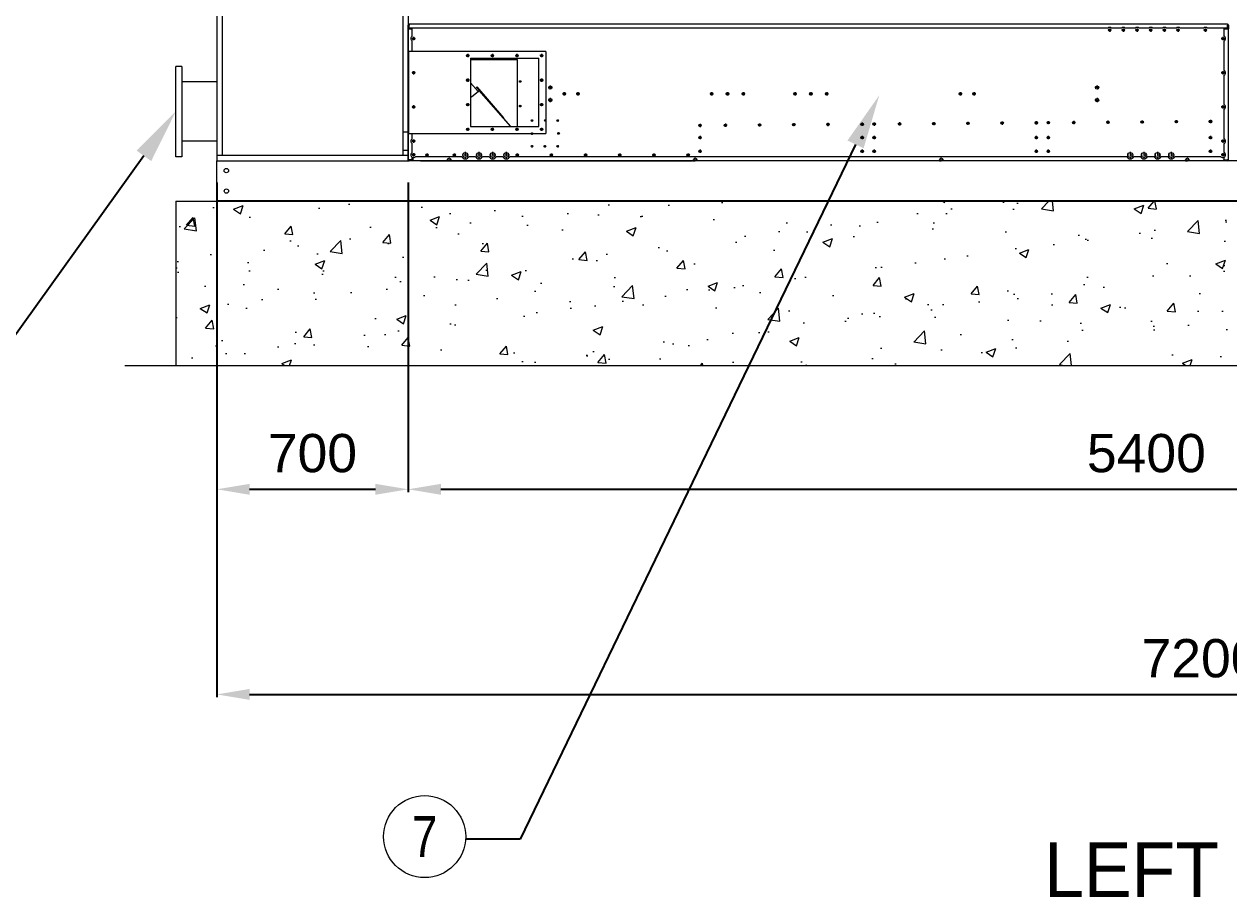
# Model space of a CAD drawing. Header units: millimetres. Extents: x -662642 to 33419, y -141169 to 23423.
# Drawn here: x 10698 to 15105, y 6416 to 9609 of the extents above; entities that cross this region are included whole.
import ezdxf
from ezdxf import colors
from ezdxf.entities.mleader import LeaderData, LeaderLine
from ezdxf.enums import TextEntityAlignment as Align
from ezdxf.math import Vec2, Vec3

# ---------------------------------------------------------------- set-up
doc = ezdxf.new("R2010")
doc.units = ezdxf.units.MM
doc.linetypes.add('DASHDOT', pattern=[18.5, 12, -3, 0.5, -3])
for name, color, linetype in [('냉각탑_dim', 1, 'Continuous'), ('냉각탑_text', 3, 'Continuous'), ('냉각탑_기초', 23, 'Continuous')]:
    doc.layers.add(name, color=color, linetype=linetype)
doc.styles.get("Standard").update_dxf_attribs({"font": 'arial.ttf'})
doc.styles.add('돋움', font='Dotum.ttf')
doc.dimstyles.new('1.40', dxfattribs={"dimscale": 20, "dimtxt": 1.5, "dimasz": 1, "dimexe": 0.5, "dimexo": 0.5, "dimgap": 0.5, "dimtad": 1, "dimdec": 0, "dimzin": 0, "dimdsep": 46, "dimtxsty": 'Standard', "dimcen": 0, "dimclrd": 2, "dimclre": 2, "dimclrt": 3, "dimadec": 0, "dimazin": 0, "dimtfac": 1, "dimtdec": 0, "dimtmove": 0, "dimatfit": 0, "dimfxl": 1, "dimtolj": 1, "dimtzin": 0, "dimlwd": -1, "dimlwe": -1, "dimarcsym": 0})

# ---------------------------------------------------------------- blocks, each defined once
blk = doc.blocks.new('*D87')
at = {"color": 2, "transparency": 16777216}
for p, q in [((11402.6, 9028.5), (11402.6, 7896.7)), ((12102.6, 9028.5), (12102.6, 7896.7)), ((11522.6, 7906.7), (11982.6, 7906.7))]:
    blk.add_line(p, q, dxfattribs=at)
for points in [[(11522.6, 7926.7), (11522.6, 7886.7), (11402.6, 7906.7)], [(11982.6, 7926.7), (11982.6, 7886.7), (12102.6, 7906.7)]]:
    blk.add_solid(points, dxfattribs=at)
at = {"layer": 'Defpoints', "color": 0, "transparency": 16777216}
for p in [(11402.6, 9128.5), (12102.6, 9128.5), (12102.6, 7906.7)]:
    blk.add_point(p, dxfattribs=at)
at = {"color": 3, "lineweight": 20, "transparency": 16777216, "insert": (11752.6, 8038.2), "char_height": 140, "attachment_point": 5}
blk.add_mtext('\\A1;700', dxfattribs=at)
blk = doc.blocks.new('*D88')
at = {"color": 2, "transparency": 16777216}
for p, q in [((12102.6, 9008.5), (12102.6, 7896.7)), ((17502.6, 9008.5), (17502.6, 7896.7)), ((12222.6, 7906.7), (17382.6, 7906.7))]:
    blk.add_line(p, q, dxfattribs=at)
for points in [[(12222.6, 7926.7), (12222.6, 7886.7), (12102.6, 7906.7)], [(17382.6, 7926.7), (17382.6, 7886.7), (17502.6, 7906.7)]]:
    blk.add_solid(points, dxfattribs=at)
at = {"layer": 'Defpoints', "color": 0, "transparency": 16777216}
for p in [(12102.6, 9108.5), (17502.6, 9108.5), (17502.6, 7906.7)]:
    blk.add_point(p, dxfattribs=at)
at = {"color": 3, "lineweight": 20, "transparency": 16777216, "insert": (14802.6, 8038.2), "char_height": 140, "attachment_point": 5}
blk.add_mtext('\\A1;5400', dxfattribs=at)
blk = doc.blocks.new('*D90')
at = {"color": 2, "transparency": 16777216}
for p, q in [((11402.6, 8860.2), (11402.6, 7146.4)), ((18602.6, 8860.2), (18602.6, 7146.4)), ((11522.6, 7156.4), (18482.6, 7156.4))]:
    blk.add_line(p, q, dxfattribs=at)
for points in [[(11522.6, 7176.4), (11522.6, 7136.4), (11402.6, 7156.4)], [(18482.6, 7176.4), (18482.6, 7136.4), (18602.6, 7156.4)]]:
    blk.add_solid(points, dxfattribs=at)
at = {"layer": 'Defpoints', "color": 0, "transparency": 16777216}
for p in [(11402.6, 8960.2), (18602.6, 8960.2), (18602.6, 7156.4)]:
    blk.add_point(p, dxfattribs=at)
at = {"color": 3, "lineweight": 20, "transparency": 16777216, "insert": (15002.6, 7287.9), "char_height": 140, "attachment_point": 5}
blk.add_mtext('\\A1;7200', dxfattribs=at)
blk = doc.blocks.new('1')
at = {"lineweight": 20}
for p, q in [((11402.6, 12708.5), (11402.6, 9108.5)), ((12102.6, 12708.5), (12102.6, 9108.5)), ((11422.6, 12688.5), (11422.6, 9128.5)), ((11402.6, 9128.5), (12102.6, 9128.5)), ((11402.6, 9108.5), (12102.6, 9108.5)), ((12102.6, 9108.5), (12102.6, 9112)), ((12102.6, 9108.5), (12106.1, 9108.5)), ((17502.6, 9108.5), (12602.6, 9108.5))]:
    blk.add_line(p, q, dxfattribs=at)
at = {"color": 7, "lineweight": 20}
for p, q in [((12102.6, 12706.8), (12102.6, 9212.2)), ((12082.6, 12688.5), (12082.6, 9128.5)), ((15099.1, 9608.5), (12106.1, 9608.5)), ((12102.6, 9112), (12102.6, 9591.5)), ((14661.4, 9593.5), (12106.1, 9593.5)), ((12117.6, 9564.2), (12117.6, 9591.5)), ((14711.4, 9593.5), (14675.7, 9593.5)), ((14761.4, 9593.5), (14725.7, 9593.5)), ((14811.4, 9593.5), (14775.7, 9593.5)), ((14861.4, 9593.5), (14825.7, 9593.5)), ((14911.4, 9593.5), (14875.7, 9593.5)), ((15011.4, 9593.5), (14925.7, 9593.5)), ((15099.1, 9593.5), (15025.7, 9593.5)), ((15087.6, 9564.2), (15087.6, 9591.5)), ((15102.6, 9112), (15102.6, 9591.5)), ((12117.6, 9508.5), (12117.6, 9546.9)), ((15087.6, 9439.2), (15087.6, 9546.9)), ((12105.6, 9208.5), (12105.6, 9508.5)), ((12605.6, 9508.5), (12105.6, 9508.5)), ((12330.6, 9483.5), (12580.6, 9483.5)), ((12330.6, 9483.5), (12330.6, 9233.5)), ((12330.6, 9478.5), (12502.6, 9478.5)), ((12502.6, 9233.5), (12502.6, 9478.5)), ((12580.6, 9233.5), (12580.6, 9483.5)), ((12605.6, 9508.5), (12605.6, 9208.5)), ((11252.6, 9123.5), (11252.6, 9453.5)), ((11274.6, 9453.5), (11252.6, 9453.5)), ((11274.6, 9453.5), (11274.6, 9123.5)), ((11402.6, 9396.7), (11274.6, 9396.7)), ((12330.6, 9394.2), (12358.7, 9361.9)), ((15087.6, 9314.2), (15087.6, 9421.9)), ((12359.4, 9362.5), (12334.7, 9340.7)), ((12451.9, 9264.5), (12353.5, 9377.7)), ((12453, 9265.5), (12354.6, 9378.7)), ((12478.7, 9233.5), (12362.4, 9365.2)), ((15087.6, 9189.2), (15087.6, 9296.9)), ((12083.4, 9212.7), (12083.4, 9146.4)), ((12330.6, 9233.5), (12580.6, 9233.5)), ((11402.6, 9180.4), (11274.6, 9180.4)), ((12105.6, 9208.5), (12605.6, 9208.5)), ((12117.6, 9139.2), (12117.6, 9171.9)), ((15087.6, 9139.2), (15087.6, 9171.9)), ((11274.6, 9123.5), (11252.6, 9123.5)), ((12298.9, 9123.5), (12129.7, 9123.5)), ((12348.9, 9123.5), (12324.2, 9123.5)), ((12398.9, 9123.5), (12374.2, 9123.5)), ((12448.9, 9123.5), (12424.2, 9123.5)), ((14730.9, 9123.5), (12474.2, 9123.5)), ((14780.9, 9123.5), (14756.2, 9123.5)), ((14830.9, 9123.5), (14806.2, 9123.5)), ((14880.9, 9123.5), (14856.2, 9123.5)), ((15075.4, 9123.5), (14906.2, 9123.5)), ((12245.8, 9108.5), (12119.6, 9108.5)), ((13139.1, 9106.5), (12152.1, 9106.5)), ((13145.8, 9108.5), (12259.3, 9108.5)), ((14045.8, 9108.5), (13159.3, 9108.5)), ((14945.8, 9108.5), (14059.3, 9108.5)), ((15085.6, 9108.5), (14959.3, 9108.5))]:
    blk.add_line(p, q, dxfattribs=at)
at = {"color": 7, "lineweight": 20, "ltscale": 0.0875}
for p, q in [((12106.1, 9608.5), (12106.1, 9605)), ((15099.1, 9608.5), (15099.1, 9605)), ((12102.6, 9591.5), (12106.1, 9591.5)), ((15102.6, 9591.5), (15099.1, 9591.5)), ((12102.6, 9112), (12106.1, 9112)), ((12119.6, 9108.5), (12119.6, 9112)), ((15085.6, 9108.5), (15085.6, 9112)), ((15102.6, 9112), (15099.1, 9112))]:
    blk.add_line(p, q, dxfattribs=at)
at = {"color": 7, "lineweight": 20, "ltscale": 0.3375}
for p, q in [((12102.6, 9591.5), (12102.6, 9605)), ((12104.6, 9605), (12104.6, 9591.5)), ((15100.6, 9591.5), (15100.6, 9605)), ((15102.6, 9605), (15102.6, 9591.5)), ((12106.1, 9110.5), (12119.6, 9110.5)), ((12119.6, 9108.5), (12106.1, 9108.5)), ((15085.6, 9110.5), (15099.1, 9110.5)), ((15099.1, 9108.5), (15085.6, 9108.5))]:
    blk.add_line(p, q, dxfattribs=at)
at = {"color": 7, "lineweight": 20, "ltscale": 0.05}
for p, q in [((12102.6, 9605), (12104.6, 9605)), ((15102.6, 9605), (15100.6, 9605)), ((12106.1, 9108.5), (12106.1, 9110.5)), ((12148.6, 9106.5), (12150.6, 9106.5)), ((12245.8, 9108.5), (12245.8, 9110.5)), ((12259.3, 9108.5), (12259.3, 9110.5)), ((13142.6, 9106.5), (13140.6, 9106.5)), ((13145.8, 9108.5), (13145.8, 9110.5)), ((13159.3, 9108.5), (13159.3, 9110.5)), ((14045.8, 9108.5), (14045.8, 9110.5)), ((14059.3, 9108.5), (14059.3, 9110.5)), ((14945.8, 9108.5), (14945.8, 9110.5)), ((14959.3, 9108.5), (14959.3, 9110.5)), ((15099.1, 9108.5), (15099.1, 9110.5))]:
    blk.add_line(p, q, dxfattribs=at)
at = {"color": 7, "lineweight": 20, "ltscale": 0.0375}
for p, q in [((12104.6, 9605), (12106.1, 9605)), ((15100.6, 9605), (15099.1, 9605)), ((12352.4, 9376.8), (12353.5, 9377.7)), ((12353.5, 9377.7), (12354.6, 9378.7)), ((12451.9, 9264.5), (12453, 9265.5)), ((12106.1, 9110.5), (12106.1, 9112)), ((15099.1, 9110.5), (15099.1, 9112))]:
    blk.add_line(p, q, dxfattribs=at)
at = {"color": 7, "lineweight": 20, "ltscale": 0.2875}
for p, q in [((12106.1, 9593.5), (12106.1, 9605)), ((12106.1, 9591.5), (12117.6, 9591.5)), ((15087.6, 9591.5), (15099.1, 9591.5)), ((15099.1, 9593.5), (15099.1, 9605)), ((12117.6, 9112), (12106.1, 9112)), ((15087.6, 9112), (15099.1, 9112))]:
    blk.add_line(p, q, dxfattribs=at)
at = {"color": 7, "linetype": 'DASHDOT', "lineweight": 20, "ltscale": 0.2925}
for p, q in [((14674.4, 9586.5), (14662.7, 9586.5)), ((14668.6, 9592.4), (14668.6, 9580.7)), ((14724.4, 9586.5), (14712.7, 9586.5)), ((14718.6, 9592.4), (14718.6, 9580.7)), ((14774.4, 9586.5), (14762.7, 9586.5)), ((14768.6, 9592.4), (14768.6, 9580.7)), ((14824.4, 9586.5), (14812.7, 9586.5)), ((14818.6, 9592.4), (14818.6, 9580.7)), ((14874.4, 9586.5), (14862.7, 9586.5)), ((14868.6, 9592.4), (14868.6, 9580.7)), ((14924.4, 9586.5), (14912.7, 9586.5)), ((14918.6, 9592.4), (14918.6, 9580.7)), ((15024.4, 9586.5), (15012.7, 9586.5)), ((15018.6, 9592.4), (15018.6, 9580.7)), ((12122.6, 9561.4), (12122.6, 9549.7)), ((15088.4, 9555.5), (15076.7, 9555.5)), ((15082.6, 9561.4), (15082.6, 9549.7)), ((12320.6, 9499.4), (12320.6, 9487.7)), ((12410.6, 9499.4), (12410.6, 9487.7)), ((12500.6, 9499.4), (12500.6, 9487.7)), ((12590.6, 9499.4), (12590.6, 9487.7)), ((12122.6, 9436.4), (12122.6, 9424.7)), ((15088.4, 9430.5), (15076.7, 9430.5)), ((15082.6, 9436.4), (15082.6, 9424.7)), ((12320.6, 9409.4), (12320.6, 9397.7)), ((12590.6, 9409.4), (12590.6, 9397.7)), ((12673.6, 9359.4), (12673.6, 9347.7)), ((12723.6, 9359.4), (12723.6, 9347.7)), ((13212.6, 9359.4), (13212.6, 9347.7)), ((13270.6, 9359.4), (13270.6, 9347.7)), ((13328.6, 9359.4), (13328.6, 9347.7)), ((13517.6, 9359.4), (13517.6, 9347.7)), ((13575.6, 9359.4), (13575.6, 9347.7)), ((13633.6, 9359.4), (13633.6, 9347.7)), ((14122.6, 9359.4), (14122.6, 9347.7)), ((14178.4, 9353.5), (14166.7, 9353.5)), ((14172.6, 9359.4), (14172.6, 9347.7)), ((12122.6, 9311.4), (12122.6, 9299.7)), ((12320.6, 9319.4), (12320.6, 9307.7)), ((12590.6, 9319.4), (12590.6, 9307.7)), ((15088.4, 9305.5), (15076.7, 9305.5)), ((15082.6, 9311.4), (15082.6, 9299.7)), ((14537.1, 9254.3), (14537.1, 9242.6)), ((14662.1, 9255.3), (14662.1, 9243.6)), ((14787.1, 9256.3), (14787.1, 9244.6)), ((14912.1, 9257.3), (14912.1, 9245.6)), ((15037.1, 9258.2), (15037.1, 9246.5)), ((12320.6, 9229.4), (12320.6, 9217.7)), ((12410.6, 9229.4), (12410.6, 9217.7)), ((12500.6, 9229.4), (12500.6, 9217.7)), ((12590.6, 9229.4), (12590.6, 9217.7)), ((13170.1, 9243.6), (13170.1, 9231.9)), ((13263.1, 9244.3), (13263.1, 9232.6)), ((13388.1, 9245.3), (13388.1, 9233.6)), ((13513.1, 9246.3), (13513.1, 9234.6)), ((13638.1, 9247.3), (13638.1, 9235.6)), ((13763.1, 9248.2), (13763.1, 9236.5)), ((13807.1, 9248.6), (13807.1, 9236.9)), ((13900.1, 9249.3), (13900.1, 9237.6)), ((14025.1, 9250.3), (14025.1, 9238.6)), ((14155.9, 9245.4), (14144.2, 9245.4)), ((14150.1, 9251.3), (14150.1, 9239.6)), ((14280.9, 9246.4), (14269.2, 9246.4)), ((14275.1, 9252.3), (14275.1, 9240.6)), ((14405.9, 9247.3), (14394.2, 9247.3)), ((14400.1, 9253.2), (14400.1, 9241.5)), ((14449.9, 9247.7), (14438.2, 9247.7)), ((14444.1, 9253.6), (14444.1, 9241.9)), ((14542.9, 9248.4), (14531.2, 9248.4)), ((14667.9, 9249.4), (14656.2, 9249.4)), ((14792.9, 9250.4), (14781.2, 9250.4)), ((14917.9, 9251.4), (14906.2, 9251.4)), ((15042.9, 9252.3), (15031.2, 9252.3)), ((12122.6, 9186.4), (12122.6, 9174.7)), ((13170.1, 9199.4), (13170.1, 9187.7)), ((13763.1, 9199.4), (13763.1, 9187.7)), ((13807.1, 9199.4), (13807.1, 9187.7)), ((14405.9, 9193.5), (14394.2, 9193.5)), ((14400.1, 9199.4), (14400.1, 9187.7)), ((14449.9, 9193.5), (14438.2, 9193.5)), ((14444.1, 9199.4), (14444.1, 9187.7)), ((15042.9, 9193.5), (15031.2, 9193.5)), ((15037.1, 9199.4), (15037.1, 9187.7)), ((15088.4, 9180.5), (15076.7, 9180.5)), ((15082.6, 9186.4), (15082.6, 9174.7)), ((12122.6, 9136.4), (12122.6, 9124.7)), ((12171.6, 9135.4), (12171.6, 9123.7)), ((12271.6, 9135.4), (12271.6, 9123.7)), ((12501.6, 9135.4), (12501.6, 9123.7)), ((12626.6, 9135.4), (12626.6, 9123.7)), ((12751.6, 9135.4), (12751.6, 9123.7)), ((12876.6, 9135.4), (12876.6, 9123.7)), ((13001.6, 9135.4), (13001.6, 9123.7)), ((13126.6, 9135.4), (13126.6, 9123.7)), ((13170.1, 9149.4), (13170.1, 9137.7)), ((13763.1, 9149.4), (13763.1, 9137.7)), ((13807.1, 9149.4), (13807.1, 9137.7)), ((14405.9, 9143.5), (14394.2, 9143.5)), ((14400.1, 9149.4), (14400.1, 9137.7)), ((14449.9, 9143.5), (14438.2, 9143.5)), ((14444.1, 9149.4), (14444.1, 9137.7)), ((15042.9, 9143.5), (15031.2, 9143.5)), ((15037.1, 9149.4), (15037.1, 9137.7)), ((15088.4, 9130.5), (15076.7, 9130.5)), ((15082.6, 9136.4), (15082.6, 9124.7))]:
    blk.add_line(p, q, dxfattribs=at)
at = {"color": 7, "linetype": 'DASHDOT', "lineweight": 20, "ltscale": 0.292499}
for p, q in [((12128.4, 9555.5), (12116.7, 9555.5)), ((12326.4, 9493.5), (12314.7, 9493.5)), ((12416.4, 9493.5), (12404.7, 9493.5)), ((12506.4, 9493.5), (12494.7, 9493.5)), ((12596.4, 9493.5), (12584.7, 9493.5)), ((12128.4, 9430.5), (12116.7, 9430.5)), ((12326.4, 9403.5), (12314.7, 9403.5)), ((12596.4, 9403.5), (12584.7, 9403.5)), ((12679.4, 9353.5), (12667.7, 9353.5)), ((12729.4, 9353.5), (12717.7, 9353.5)), ((13218.4, 9353.5), (13206.7, 9353.5)), ((13276.4, 9353.5), (13264.7, 9353.5)), ((13334.4, 9353.5), (13322.7, 9353.5)), ((13523.4, 9353.5), (13511.7, 9353.5)), ((13581.4, 9353.5), (13569.7, 9353.5)), ((13639.4, 9353.5), (13627.7, 9353.5)), ((14128.4, 9353.5), (14116.7, 9353.5)), ((12128.4, 9305.5), (12116.7, 9305.5)), ((12326.4, 9313.5), (12314.7, 9313.5)), ((12596.4, 9313.5), (12584.7, 9313.5)), ((12326.4, 9223.5), (12314.7, 9223.5)), ((12416.4, 9223.5), (12404.7, 9223.5)), ((12506.4, 9223.5), (12494.7, 9223.5)), ((12596.4, 9223.5), (12584.7, 9223.5)), ((13175.9, 9237.7), (13164.2, 9237.7)), ((13268.9, 9238.4), (13257.2, 9238.4)), ((13393.9, 9239.4), (13382.2, 9239.4)), ((13518.9, 9240.4), (13507.2, 9240.4)), ((13643.9, 9241.4), (13632.2, 9241.4)), ((13768.9, 9242.3), (13757.2, 9242.3)), ((13812.9, 9242.7), (13801.2, 9242.7)), ((13905.9, 9243.4), (13894.2, 9243.4)), ((14030.9, 9244.4), (14019.2, 9244.4)), ((12128.4, 9180.5), (12116.7, 9180.5)), ((13175.9, 9193.5), (13164.2, 9193.5)), ((13768.9, 9193.5), (13757.2, 9193.5)), ((13812.9, 9193.5), (13801.2, 9193.5)), ((12128.4, 9130.5), (12116.7, 9130.5)), ((12177.4, 9129.5), (12165.7, 9129.5)), ((12277.4, 9129.5), (12265.7, 9129.5)), ((12507.4, 9129.5), (12495.7, 9129.5)), ((12632.4, 9129.5), (12620.7, 9129.5)), ((12757.4, 9129.5), (12745.7, 9129.5)), ((12882.4, 9129.5), (12870.7, 9129.5)), ((13007.4, 9129.5), (12995.7, 9129.5)), ((13132.4, 9129.5), (13120.7, 9129.5)), ((13175.9, 9143.5), (13164.2, 9143.5)), ((13768.9, 9143.5), (13757.2, 9143.5)), ((13812.9, 9143.5), (13801.2, 9143.5))]:
    blk.add_line(p, q, dxfattribs=at)
at = {"color": 7, "linetype": 'DASHDOT', "lineweight": 20, "ltscale": 0.195001}
for p, q in [((12516.5, 9398.5), (12508.7, 9398.5)), ((12516.5, 9308.5), (12508.7, 9308.5)), ((12559.5, 9255.5), (12551.7, 9255.5)), ((12606.5, 9255.5), (12598.7, 9255.5)), ((12653.5, 9255.5), (12645.7, 9255.5)), ((13173.5, 9237.7), (13165.7, 9237.7)), ((13266.5, 9238.4), (13258.7, 9238.4)), ((13391.5, 9239.4), (13383.7, 9239.4)), ((13516.5, 9240.4), (13508.7, 9240.4)), ((13766.5, 9242.4), (13758.7, 9242.4)), ((13810.5, 9242.7), (13802.7, 9242.7)), ((13903.5, 9243.4), (13895.7, 9243.4)), ((14028.5, 9244.4), (14020.7, 9244.4)), ((14278.5, 9246.4), (14270.7, 9246.4)), ((12559.5, 9208.5), (12551.7, 9208.5)), ((12656.5, 9208.5), (12648.7, 9208.5)), ((13173.5, 9193.5), (13165.7, 9193.5)), ((13766.5, 9193.5), (13758.7, 9193.5)), ((13810.5, 9193.5), (13802.7, 9193.5)), ((12559.5, 9161.5), (12551.7, 9161.5)), ((12606.5, 9161.5), (12598.7, 9161.5)), ((12653.5, 9161.5), (12645.7, 9161.5)), ((13173.5, 9143.5), (13165.7, 9143.5)), ((13766.5, 9143.5), (13758.7, 9143.5)), ((13810.5, 9143.5), (13802.7, 9143.5))]:
    blk.add_line(p, q, dxfattribs=at)
at = {"color": 7, "linetype": 'DASHDOT', "lineweight": 20, "ltscale": 0.195}
for p, q in [((12512.6, 9402.4), (12512.6, 9394.6)), ((12512.6, 9312.4), (12512.6, 9304.6)), ((12555.6, 9259.4), (12555.6, 9251.6)), ((12602.6, 9259.4), (12602.6, 9251.6)), ((12649.6, 9259.4), (12649.6, 9251.6)), ((14786.6, 9254.3), (14786.6, 9246.5)), ((14911.6, 9255.3), (14911.6, 9247.5)), ((15036.6, 9256.3), (15036.6, 9248.5)), ((12555.6, 9212.4), (12555.6, 9204.6)), ((12652.6, 9212.4), (12652.6, 9204.6)), ((13169.6, 9241.6), (13169.6, 9233.8)), ((13262.6, 9242.3), (13262.6, 9234.5)), ((13387.6, 9243.3), (13387.6, 9235.5)), ((13512.6, 9244.3), (13512.6, 9236.5)), ((13637.6, 9245.3), (13637.6, 9237.5)), ((13762.6, 9246.3), (13762.6, 9238.5)), ((13806.6, 9246.6), (13806.6, 9238.8)), ((13899.6, 9247.3), (13899.6, 9239.5)), ((14024.6, 9248.3), (14024.6, 9240.5)), ((14153.5, 9245.4), (14145.7, 9245.4)), ((14149.6, 9249.3), (14149.6, 9241.5)), ((14274.6, 9250.3), (14274.6, 9242.5)), ((14403.5, 9247.4), (14395.7, 9247.4)), ((14399.6, 9251.3), (14399.6, 9243.5)), ((14447.5, 9247.7), (14439.7, 9247.7)), ((14443.6, 9251.6), (14443.6, 9243.8)), ((14540.5, 9248.4), (14532.7, 9248.4)), ((14536.6, 9252.3), (14536.6, 9244.5)), ((14665.5, 9249.4), (14657.7, 9249.4)), ((14661.6, 9253.3), (14661.6, 9245.5)), ((14790.5, 9250.4), (14782.7, 9250.4)), ((14915.5, 9251.4), (14907.7, 9251.4)), ((15040.5, 9252.4), (15032.7, 9252.4)), ((13169.6, 9197.4), (13169.6, 9189.6)), ((13762.6, 9197.4), (13762.6, 9189.6)), ((13806.6, 9197.4), (13806.6, 9189.6)), ((14403.5, 9193.5), (14395.7, 9193.5)), ((14399.6, 9197.4), (14399.6, 9189.6)), ((14447.5, 9193.5), (14439.7, 9193.5)), ((14443.6, 9197.4), (14443.6, 9189.6)), ((15040.5, 9193.5), (15032.7, 9193.5)), ((15036.6, 9197.4), (15036.6, 9189.6)), ((12555.6, 9165.4), (12555.6, 9157.6)), ((12602.6, 9165.4), (12602.6, 9157.6)), ((12649.6, 9165.4), (12649.6, 9157.6)), ((13169.6, 9147.4), (13169.6, 9139.6)), ((13762.6, 9147.4), (13762.6, 9139.6)), ((13806.6, 9147.4), (13806.6, 9139.6)), ((14403.5, 9143.5), (14395.7, 9143.5)), ((14399.6, 9147.4), (14399.6, 9139.6)), ((14447.5, 9143.5), (14439.7, 9143.5)), ((14443.6, 9147.4), (14443.6, 9139.6)), ((15040.5, 9143.5), (15032.7, 9143.5)), ((15036.6, 9147.4), (15036.6, 9139.6))]:
    blk.add_line(p, q, dxfattribs=at)
at = {"color": 7, "lineweight": 20, "ltscale": 0.157289}
blk.add_line((12334.7, 9340.7), (12330.6, 9345.4), dxfattribs=at)
at = {"color": 7, "lineweight": 20, "ltscale": 0.1554}
blk.add_line((12334.7, 9340.7), (12330.6, 9345.3), dxfattribs=at)
at = {"color": 7, "lineweight": 20, "ltscale": 0.125001}
blk.add_line((12348.6, 9373.5), (12352.4, 9376.8), dxfattribs=at)
at = {"color": 7, "lineweight": 20, "ltscale": 0.1}
blk.add_line((12359.4, 9362.5), (12362.4, 9365.2), dxfattribs=at)
at = {"color": 7, "linetype": 'DASHDOT', "lineweight": 20, "ltscale": 0.389996}
for p, q in [((12630.4, 9376.5), (12614.8, 9376.5)), ((12630.4, 9330.5), (12614.8, 9330.5))]:
    blk.add_line(p, q, dxfattribs=at)
at = {"color": 7, "linetype": 'DASHDOT', "lineweight": 20, "ltscale": 0.389999}
for p, q in [((12622.6, 9384.3), (12622.6, 9368.7)), ((14622.6, 9384.3), (14622.6, 9368.7))]:
    blk.add_line(p, q, dxfattribs=at)
at = {"color": 7, "linetype": 'DASHDOT', "lineweight": 20, "ltscale": 0.390001}
for p, q in [((14630.4, 9376.5), (14614.8, 9376.5)), ((14630.4, 9330.5), (14614.8, 9330.5))]:
    blk.add_line(p, q, dxfattribs=at)
at = {"color": 7, "lineweight": 20, "ltscale": 0.15}
for p, q in [((12122.6, 9302.5), (12122.6, 9308.5)), ((12122.6, 9127.5), (12122.6, 9133.5))]:
    blk.add_line(p, q, dxfattribs=at)
at = {"color": 7, "linetype": 'DASHDOT', "lineweight": 20, "ltscale": 0.39}
for p, q in [((12622.6, 9338.3), (12622.6, 9322.7)), ((14622.6, 9338.3), (14622.6, 9322.7))]:
    blk.add_line(p, q, dxfattribs=at)
at = {"color": 7, "lineweight": 20, "ltscale": 0.010428}
blk.add_line((12451.6, 9264.3), (12451.9, 9264.5), dxfattribs=at)
at = {"color": 7, "lineweight": 20, "ltscale": 0.479992}
for p, q in [((12102.6, 9212.7), (12083.4, 9212.7)), ((12102.6, 9146.4), (12083.4, 9146.4))]:
    blk.add_line(p, q, dxfattribs=at)
at = {"color": 7, "linetype": 'DASHDOT', "lineweight": 20, "ltscale": 0.194998}
blk.add_line((13641.5, 9241.4), (13633.7, 9241.4), dxfattribs=at)
at = {"color": 7, "lineweight": 20, "ltscale": 0.483494}
blk.add_line((12117.6, 9189.2), (12117.6, 9208.5), dxfattribs=at)
at = {"color": 7, "lineweight": 20, "ltscale": 0.245994}
for p, q in [((12117.6, 9112), (12117.6, 9121.9)), ((15087.6, 9112), (15087.6, 9121.9))]:
    blk.add_line(p, q, dxfattribs=at)
at = {"color": 7, "linetype": 'DASHDOT', "lineweight": 20}
for p, q in [((12323.3, 9129.5), (12299.9, 9129.5)), ((12311.6, 9141.2), (12311.6, 9117.8)), ((12373.3, 9129.5), (12349.9, 9129.5)), ((12361.6, 9141.2), (12361.6, 9117.8)), ((12423.3, 9129.5), (12399.9, 9129.5)), ((12411.6, 9141.2), (12411.6, 9117.8)), ((12473.3, 9129.5), (12449.9, 9129.5)), ((12461.6, 9141.2), (12461.6, 9117.8)), ((14755.3, 9129.5), (14731.9, 9129.5)), ((14743.6, 9141.2), (14743.6, 9117.8)), ((14805.3, 9129.5), (14781.9, 9129.5)), ((14793.6, 9141.2), (14793.6, 9117.8)), ((14855.3, 9129.5), (14831.9, 9129.5)), ((14843.6, 9141.2), (14843.6, 9117.8)), ((14905.3, 9129.5), (14881.9, 9129.5)), ((14893.6, 9141.2), (14893.6, 9117.8))]:
    blk.add_line(p, q, dxfattribs=at)
at = {"color": 0, "lineweight": 20}
blk.add_line((11402.6, 8960.2), (11402.6, 9108.5), dxfattribs=at)
at = {"color": 7, "lineweight": 20, "ltscale": 0.224015}
for p, q in [((12119.6, 9121), (12119.6, 9112)), ((15085.6, 9121), (15085.6, 9112))]:
    blk.add_line(p, q, dxfattribs=at)
at = {"color": 7, "lineweight": 20, "ltscale": 0.050016}
for p, q in [((12148.6, 9106.5), (12148.6, 9108.5)), ((12150.6, 9106.5), (12150.6, 9108.5))]:
    blk.add_line(p, q, dxfattribs=at)
at = {"color": 7, "lineweight": 20, "ltscale": 0.049866}
for p, q in [((12152.1, 9108.5), (12152.1, 9106.5)), ((13139.1, 9108.5), (13139.1, 9106.5))]:
    blk.add_line(p, q, dxfattribs=at)
at = {"color": 7, "lineweight": 20, "ltscale": 0.169248}
for p, q in [((12245.8, 9110.5), (12252.6, 9110.5)), ((12245.8, 9108.5), (12252.6, 9108.5)), ((12259.3, 9110.5), (12252.6, 9110.5)), ((12259.3, 9108.5), (12252.6, 9108.5)), ((13145.8, 9110.5), (13152.6, 9110.5)), ((13145.8, 9108.5), (13152.6, 9108.5)), ((13159.3, 9110.5), (13152.6, 9110.5)), ((13159.3, 9108.5), (13152.6, 9108.5)), ((14045.8, 9110.5), (14052.6, 9110.5)), ((14045.8, 9108.5), (14052.6, 9108.5)), ((14059.3, 9110.5), (14052.6, 9110.5)), ((14059.3, 9108.5), (14052.6, 9108.5)), ((14945.8, 9110.5), (14952.6, 9110.5)), ((14945.8, 9108.5), (14952.6, 9108.5)), ((14959.3, 9110.5), (14952.6, 9110.5)), ((14959.3, 9108.5), (14952.6, 9108.5))]:
    blk.add_line(p, q, dxfattribs=at)
at = {"color": 7, "lineweight": 20, "ltscale": 0.050015}
for p, q in [((13140.6, 9108.5), (13140.6, 9106.5)), ((13142.6, 9108.5), (13142.6, 9106.5))]:
    blk.add_line(p, q, dxfattribs=at)
at = {"ltscale": 500}
blk.add_line((18602.6, 8960.2), (11402.6, 8960.2), dxfattribs=at)
at = {"color": 7, "lineweight": 20}
for centre, radius in [((14668.6, 9586.5), 4.5), ((14668.6, 9586.5), 3), ((14718.6, 9586.5), 4.5), ((14718.6, 9586.5), 3), ((14768.6, 9586.5), 4.5), ((14768.6, 9586.5), 3), ((14818.6, 9586.5), 4.5), ((14818.6, 9586.5), 3), ((14868.6, 9586.5), 4.5), ((14868.6, 9586.5), 3), ((14918.6, 9586.5), 4.5), ((14918.6, 9586.5), 3), ((15018.6, 9586.5), 4.5), ((15018.6, 9586.5), 3), ((12122.6, 9555.5), 4.5), ((12122.6, 9555.5), 3), ((15082.6, 9555.5), 4.5), ((15082.6, 9555.5), 3), ((12320.6, 9493.5), 4.5), ((12410.6, 9493.5), 4.5), ((12500.6, 9493.5), 4.5), ((12590.6, 9493.5), 4.5), ((12122.6, 9430.5), 4.5), ((12122.6, 9430.5), 3), ((15082.6, 9430.5), 4.5), ((15082.6, 9430.5), 3), ((12320.6, 9403.5), 4.5), ((12512.6, 9398.5), 3), ((12590.6, 9403.5), 4.5), ((12622.6, 9376.5), 6), ((12673.6, 9353.5), 4.5), ((12673.6, 9353.5), 3), ((12723.6, 9353.5), 4.5), ((12723.6, 9353.5), 3), ((13212.6, 9353.5), 4.5), ((13212.6, 9353.5), 3), ((13270.6, 9353.5), 4.5), ((13270.6, 9353.5), 3), ((13328.6, 9353.5), 4.5), ((13328.6, 9353.5), 3), ((13517.6, 9353.5), 4.5), ((13517.6, 9353.5), 3), ((13575.6, 9353.5), 4.5), ((13575.6, 9353.5), 3), ((13633.6, 9353.5), 4.5), ((13633.6, 9353.5), 3), ((14122.6, 9353.5), 4.5), ((14122.6, 9353.5), 3), ((14172.6, 9353.5), 4.5), ((14172.6, 9353.5), 3), ((14622.6, 9376.5), 6), ((12122.6, 9305.5), 4.5), ((12122.6, 9305.5), 3), ((12320.6, 9313.5), 4.5), ((12512.6, 9308.5), 3), ((12590.6, 9313.5), 4.5), ((12622.6, 9330.5), 6), ((14622.6, 9330.5), 6), ((15082.6, 9305.5), 4.5), ((15082.6, 9305.5), 3), ((12555.6, 9255.5), 3), ((12649.6, 9255.5), 3), ((14787.1, 9250.4), 4.5), ((14912.1, 9251.4), 4.5), ((14911.6, 9251.4), 3), ((15037.1, 9252.3), 4.5), ((15036.6, 9252.4), 3), ((12320.6, 9223.5), 4.5), ((12410.6, 9223.5), 4.5), ((12500.6, 9223.5), 4.5), ((12590.6, 9223.5), 4.5), ((12652.6, 9208.5), 3), ((13170.1, 9237.7), 4.5), ((13169.6, 9237.7), 3), ((13263.1, 9238.4), 4.5), ((13262.6, 9238.4), 3), ((13388.1, 9239.4), 4.5), ((13387.6, 9239.4), 3), ((13513.1, 9240.4), 4.5), ((13512.6, 9240.4), 3), ((13638.1, 9241.4), 4.5), ((13637.6, 9241.4), 3), ((13763.1, 9242.3), 4.5), ((13762.6, 9242.4), 3), ((13807.1, 9242.7), 4.5), ((13806.6, 9242.7), 3), ((13900.1, 9243.4), 4.5), ((13899.6, 9243.4), 3), ((14025.1, 9244.4), 4.5), ((14024.6, 9244.4), 3), ((14150.1, 9245.4), 4.5), ((14149.6, 9245.4), 3), ((14275.1, 9246.4), 4.5), ((14274.6, 9246.4), 3), ((14400.1, 9247.3), 4.5), ((14399.6, 9247.4), 3), ((14444.1, 9247.7), 4.5), ((14443.6, 9247.7), 3), ((14537.1, 9248.4), 4.5), ((14536.6, 9248.4), 3), ((14662.1, 9249.4), 4.5), ((14661.6, 9249.4), 3), ((14786.6, 9250.4), 3), ((12122.6, 9180.5), 4.5), ((12122.6, 9180.5), 3), ((13170.1, 9193.5), 4.5), ((13169.6, 9193.5), 3), ((13763.1, 9193.5), 4.5), ((13762.6, 9193.5), 3), ((13807.1, 9193.5), 4.5), ((13806.6, 9193.5), 3), ((14400.1, 9193.5), 4.5), ((14399.6, 9193.5), 3), ((14444.1, 9193.5), 4.5), ((14443.6, 9193.5), 3), ((15037.1, 9193.5), 4.5), ((15036.6, 9193.5), 3), ((15082.6, 9180.5), 4.5), ((15082.6, 9180.5), 3), ((12122.6, 9130.5), 4.5), ((12122.6, 9130.5), 3), ((12171.6, 9129.5), 4.5), ((12171.6, 9129.5), 3), ((12271.6, 9129.5), 4.5), ((12271.6, 9129.5), 3), ((12311.6, 9129.5), 9), ((12361.6, 9129.5), 9), ((12411.6, 9129.5), 9), ((12461.6, 9129.5), 9), ((12501.6, 9129.5), 4.5), ((12501.6, 9129.5), 3), ((12555.6, 9161.5), 3), ((12602.6, 9161.5), 3), ((12626.6, 9129.5), 4.5), ((12626.6, 9129.5), 3), ((12649.6, 9161.5), 3), ((12751.6, 9129.5), 4.5), ((12751.6, 9129.5), 3), ((12876.6, 9129.5), 4.5), ((12876.6, 9129.5), 3), ((13001.6, 9129.5), 4.5), ((13001.6, 9129.5), 3), ((13126.6, 9129.5), 4.5), ((13126.6, 9129.5), 3), ((13170.1, 9143.5), 4.5), ((13169.6, 9143.5), 3), ((13763.1, 9143.5), 4.5), ((13762.6, 9143.5), 3), ((13807.1, 9143.5), 4.5), ((13806.6, 9143.5), 3), ((14400.1, 9143.5), 4.5), ((14399.6, 9143.5), 3), ((14444.1, 9143.5), 4.5), ((14443.6, 9143.5), 3), ((14743.6, 9129.5), 9), ((14793.6, 9129.5), 9), ((14843.6, 9129.5), 9), ((14893.6, 9129.5), 9), ((15037.1, 9143.5), 4.5), ((15036.6, 9143.5), 3), ((15082.6, 9130.5), 4.5), ((15082.6, 9130.5), 3)]:
    blk.add_circle(centre, radius, dxfattribs=at)
at = {"lineweight": 20}
for centre in [(11437.6, 9072.7), (11437.8, 8997.7)]:
    blk.add_circle(centre, 8, dxfattribs=at)
at = {"color": 7, "lineweight": 20}
for centre, radius, start, end in [((12106.1, 9605), 3.5, 90, 180), ((12106.1, 9605), 1.5, 90, 180), ((15099.1, 9605), 3.5, 0, 90), ((15099.1, 9605), 1.5, 0, 90), ((12122.6, 9555.5), 10, 120, 240), ((14668.6, 9586.5), 10, 44.427, 135.573), ((14718.6, 9586.5), 10, 44.427, 135.573), ((14768.6, 9586.5), 10, 44.427, 135.573), ((14818.6, 9586.5), 10, 44.427, 135.573), ((14868.6, 9586.5), 10, 44.427, 135.573), ((14918.6, 9586.5), 10, 44.427, 135.573), ((15018.6, 9586.5), 10, 44.427, 135.573), ((15082.6, 9555.5), 10, 300, 60), ((15082.6, 9430.5), 10, 300, 60), ((15082.6, 9305.5), 10, 300, 60), ((12602.6, 9255.5), 3, 359.7382, 0.2618), ((12122.6, 9180.5), 10, 120, 240), ((12555.6, 9208.5), 3, 180, 0), ((15082.6, 9180.5), 10, 300, 60), ((12122.6, 9130.5), 10, 120, 240), ((12122.6, 9130.5), 10, 252.5424, 315.573), ((12311.6, 9129.5), 14, 205.3769, 334.6231), ((12361.6, 9129.5), 14, 205.3769, 334.6231), ((12411.6, 9129.5), 14, 205.3769, 334.6231), ((12461.6, 9129.5), 14, 205.3769, 334.6231), ((14743.6, 9129.5), 14, 205.3769, 334.6231), ((14793.6, 9129.5), 14, 205.3769, 334.6231), ((14843.6, 9129.5), 14, 205.3769, 334.6231), ((14893.6, 9129.5), 14, 205.3769, 334.6231), ((15082.6, 9130.5), 10, 224.427, 287.4576), ((15082.6, 9130.5), 10, 300, 60), ((12106.1, 9112), 3.5, 180, 270), ((12106.1, 9112), 1.5, 180, 270), ((12141.1, 9112), 3.5, 270, 270.245), ((12150.1, 9112), 3.5, 269.755, 270), ((12252.6, 9110.5), 7, 12.3736, 167.6264), ((13143.1, 9112), 3.5, 270, 270.245), ((13152.6, 9110.5), 7, 12.3736, 167.6264), ((13140.8, 9109.6), 18.8, 0.553, 7.5903), ((13187.1, 9112), 3.5, 270, 270.245), ((13745.1, 9112), 3.5, 269.755, 270), ((13780.1, 9112), 3.5, 270, 270.245), ((13789.1, 9112), 3.5, 269.755, 270), ((13824.1, 9112), 3.5, 270, 270.245), ((14052.6, 9110.5), 7, 12.3736, 167.6264), ((14382.1, 9112), 3.5, 269.755, 270), ((14417.1, 9112), 3.5, 270, 270.245), ((14426.1, 9112), 3.5, 269.755, 270), ((14461.1, 9112), 3.5, 270, 270.245), ((14952.6, 9110.5), 7, 12.3736, 167.6264), ((15019.1, 9112), 3.5, 269.755, 270), ((15054.1, 9112), 3.5, 270, 270.245), ((15064.1, 9112), 3.5, 269.755, 270), ((15099.1, 9112), 1.5, 270, 0), ((15099.1, 9112), 3.5, 270, 0)]:
    blk.add_arc(centre, radius, start, end, dxfattribs=at)
for points in [[(12245.6, 9109.7), (12245.6, 9110.1), (12245.6, 9110.6), (12245.6, 9111.1), (12245.7, 9111.5), (12245.7, 9112)], [(12245.6, 9110.7), (12245.6, 9110.7), (12245.7, 9110.6), (12245.7, 9110.6), (12245.7, 9110.5), (12245.8, 9110.5)], [(12259.5, 9110.7), (12259.5, 9110.7), (12259.5, 9110.6), (12259.4, 9110.6), (12259.4, 9110.5), (12259.3, 9110.5)], [(12259.4, 9112), (12259.5, 9111.5), (12259.5, 9111.1), (12259.6, 9110.6), (12259.6, 9110.1), (12259.6, 9109.7)], [(13145.6, 9109.7), (13145.6, 9110.1), (13145.6, 9110.6), (13145.6, 9111.1), (13145.7, 9111.5), (13145.7, 9112)], [(13145.6, 9110.7), (13145.6, 9110.7), (13145.7, 9110.6), (13145.7, 9110.6), (13145.7, 9110.5), (13145.8, 9110.5)], [(13159.5, 9110.7), (13159.5, 9110.7), (13159.5, 9110.6), (13159.4, 9110.6), (13159.4, 9110.5), (13159.3, 9110.5)], [(14045.6, 9109.7), (14045.6, 9110.1), (14045.6, 9110.6), (14045.6, 9111.1), (14045.7, 9111.5), (14045.7, 9112)], [(14045.6, 9110.7), (14045.6, 9110.7), (14045.7, 9110.6), (14045.7, 9110.6), (14045.7, 9110.5), (14045.8, 9110.5)], [(14059.5, 9110.7), (14059.5, 9110.7), (14059.5, 9110.6), (14059.4, 9110.6), (14059.4, 9110.5), (14059.3, 9110.5)], [(14059.4, 9112), (14059.5, 9111.5), (14059.5, 9111.1), (14059.6, 9110.6), (14059.6, 9110.1), (14059.6, 9109.7)], [(14945.6, 9109.7), (14945.6, 9110.1), (14945.6, 9110.6), (14945.6, 9111.1), (14945.7, 9111.5), (14945.7, 9112)], [(14945.6, 9110.7), (14945.6, 9110.7), (14945.7, 9110.6), (14945.7, 9110.6), (14945.7, 9110.5), (14945.8, 9110.5)], [(14959.5, 9110.7), (14959.5, 9110.7), (14959.5, 9110.6), (14959.4, 9110.6), (14959.4, 9110.5), (14959.3, 9110.5)], [(14959.4, 9112), (14959.5, 9111.5), (14959.5, 9111.1), (14959.6, 9110.6), (14959.6, 9110.1), (14959.6, 9109.7)]]:
    blk.add_open_spline(points, degree=5, dxfattribs=at)
for points in [[(12245.6, 9109.7), (12245.6, 9109.4), (12245.6, 9109.1), (12245.6, 9108.8), (12245.7, 9108.6), (12245.7, 9108.5), (12245.8, 9108.5), (12245.8, 9108.5), (12245.8, 9108.5)], [(12259.6, 9109.7), (12259.6, 9109.4), (12259.6, 9109.1), (12259.5, 9108.8), (12259.5, 9108.6), (12259.4, 9108.5), (12259.4, 9108.5), (12259.4, 9108.5), (12259.3, 9108.5)], [(13145.6, 9109.7), (13145.6, 9109.4), (13145.6, 9109.1), (13145.6, 9108.8), (13145.7, 9108.6), (13145.7, 9108.5), (13145.8, 9108.5), (13145.8, 9108.5), (13145.8, 9108.5)], [(13159.6, 9109.7), (13159.6, 9109.4), (13159.6, 9109.1), (13159.5, 9108.8), (13159.5, 9108.6), (13159.4, 9108.5), (13159.4, 9108.5), (13159.4, 9108.5), (13159.3, 9108.5)], [(14045.6, 9109.7), (14045.6, 9109.4), (14045.6, 9109.1), (14045.6, 9108.8), (14045.7, 9108.6), (14045.7, 9108.5), (14045.8, 9108.5), (14045.8, 9108.5), (14045.8, 9108.5)], [(14059.6, 9109.7), (14059.6, 9109.4), (14059.6, 9109.1), (14059.5, 9108.8), (14059.5, 9108.6), (14059.4, 9108.5), (14059.4, 9108.5), (14059.4, 9108.5), (14059.3, 9108.5)], [(14945.6, 9109.7), (14945.6, 9109.4), (14945.6, 9109.1), (14945.6, 9108.8), (14945.7, 9108.6), (14945.7, 9108.5), (14945.8, 9108.5), (14945.8, 9108.5), (14945.8, 9108.5)], [(14959.6, 9109.7), (14959.6, 9109.4), (14959.6, 9109.1), (14959.5, 9108.8), (14959.5, 9108.6), (14959.4, 9108.5), (14959.4, 9108.5), (14959.4, 9108.5), (14959.3, 9108.5)]]:
    blk.add_open_spline(points, degree=5, knots=[0, 0, 0, 0, 0, 0, 3.902586, 3.902586, 3.902586, 4.80152, 4.80152, 4.80152, 4.80152, 4.80152, 4.80152], dxfattribs=at)

msp = doc.modelspace()

# ---------------------------------------------------------------- hatches: boundary and pattern name
at = {"layer": '냉각탑_기초', "lineweight": 20, "ltscale": 30}
h = msp.add_hatch(dxfattribs=at)
h.set_pattern_fill('AR-CONC', color=256, scale=50, style=0)
h.set_pattern_definition([(50, (4800.5, -7581.14), (358.63, -31.376), [37.5, -412.5]), (355, (4800.5, -7581.14), (-69.3757, 376.096), [30, -330]), (100.4514, (4830.38, -7583.75), (289.2547, 344.72), [31.87, -350.571]), (46.1842, (4800.5, -7481.14), (533.6205, -82.7595), [56.25, -618.75]), (96.6356, (4844.97, -7488.03), (467.331, 487.059), [47.805, -525.856]), (351.1842, (4800.5, -7481.14), (467.331, 487.06), [45, -495]), (21, (4850.5, -7506.14), (298.4535, -201.3094), [37.5, -412.5]), (326, (4850.5, -7506.14), (121.6577, 362.575), [30, -330]), (71.4514, (4875.37, -7522.9), (420.1113, 161.265), [31.87, -350.571]), (37.5, (4800.5, -7581.14), (6.0799, 166.4469), [0, -326, 0, -335, 0, -331.25]), (7.5, (4800.5, -7581.14), (131.5348, 197.2059), [0, -191, 0, -318.5, 0, -126.25]), (327.5, (4689, -7581.14), (266.9112, -11.2774), [0, -125, 0, -390, 0, -517.5]), (317.5, (4639, -7581.14), (291.593, 50.0525), [0, -162.5, 0, -259, 0, -367.5])])
h.paths.add_polyline_path([(18752.6, 8960.2), (11252.6, 8960.2), (11252.6, 8360.2), (18752.6, 8360.2)])

# ---------------------------------------------------------------- linework, layer by layer
at = {"layer": '냉각탑_dim', "linetype": 'ByBlock', "lineweight": 20}
msp.add_circle((12163, 6636.1), 150, dxfattribs=at)
at = {"layer": '냉각탑_기초', "lineweight": 20, "ltscale": 30}
for p, q in [((11252.6, 8960.2), (18752.6, 8960.2)), ((11252.6, 8960.2), (11252.6, 8360.2)), ((11402.6, 8360.2), (11402.6, 8960.2)), ((11066.1, 8360.2), (18752.6, 8360.2))]:
    msp.add_line(p, q, dxfattribs=at)

# ---------------------------------------------------------------- block references
msp.add_blockref('1', (0, 0))

# ---------------------------------------------------------------- texts
at = {"layer": '냉각탑_text', "lineweight": 20, "width": 0.8}
msp.add_text('7', height=150, dxfattribs=at).set_placement((12163, 6636.1), align=Align.MIDDLE_CENTER)
at = {"layer": '냉각탑_text', "lineweight": 20, "style": '돋움'}
msp.add_text('LEFT VIEW', height=199.97, dxfattribs=at).set_placement((15119.2, 6515.6), align=Align.MIDDLE_CENTER)

# ---------------------------------------------------------------- dimensions: what is measured, and where the dimension line sits
at = {"lineweight": 20}
for base, p1, p2, picture, middle in [((12102.6, 7906.7), (11402.6, 9128.5), (12102.6, 9128.5), '*D87', (11752.6, 8038.2)), ((17502.6, 7906.7), (12102.6, 9108.5), (17502.6, 9108.5), '*D88', (14802.6, 8038.2)), ((18602.6, 7156.4), (11402.6, 8960.2), (18602.6, 8960.2), '*D90', (15002.6, 7287.9))]:
    dim = msp.add_linear_dim(base=base, p1=p1, p2=p2, dimstyle='1.40', override={"dimtxt": 7, "dimasz": 6, "dimexo": 5, "dimgap": 3}, dxfattribs=at)
    dim.commit()
    dim.dimension.update_dxf_attribs({"geometry": picture, "text_midpoint": middle})

# ---------------------------------------------------------------- leaders
at = {"layer": '냉각탑_dim', "lineweight": 20}
ml = msp.add_multileader_mtext('Standard', dxfattribs=at)
ml.set_content('')
ml.set_leader_properties(color=256)
ml.build(insert=Vec2(0, 0))
ml.multileader.update_dxf_attribs({"text_right_attachment_type": 6, "dogleg_length": 5, "arrow_head_size": 199.5, "scale": 30})
ctx = ml.context
ctx.base_point, ctx.scale, ctx.char_height, ctx.arrow_head_size, ctx.landing_gap_size, ctx.plane_origin = Vec3(12312.7, 6626.9), 30, 7.18, 199.5, 3.59, Vec3(13955.7, 7851.2)
ctx.right_attachment, ctx.text_align_type = 6, 2
notes = []
notes.append((ctx, [(0, (1, 1, 0), (12512.2, 6626.9), (-1, 0), 199.5, [(0, [(13825.7, 9348.1)], 0, [])])]))
ctx.mtext, ml.multileader.dxf.content_type = None, 0
at = {"layer": '냉각탑_dim', "lineweight": -3}
ml = msp.add_multileader_mtext('Standard', dxfattribs=at)
ml.set_content('')
ml.set_leader_properties(color=256)
ml.build(insert=Vec2(0, 0))
ml.multileader.update_dxf_attribs({"text_right_attachment_type": 6, "dogleg_length": 5, "arrow_head_size": 199.5, "scale": 30})
ctx = ml.context
ctx.base_point, ctx.scale, ctx.char_height, ctx.arrow_head_size, ctx.landing_gap_size, ctx.plane_origin = Vec3(10344.4, 8301.8), 30, 7.18, 199.5, 3.59, Vec3(11382.6, 7791.6)
ctx.right_attachment, ctx.text_align_type = 6, 2
notes.append((ctx, [(0, (1, 1, 0), (10543.9, 8301.8), (-1, 0), 199.5, [(0, [(11252.6, 9288.5)], 0, [])])]))
ctx.mtext, ml.multileader.dxf.content_type = None, 0
for ctx, leaders in notes:
    for number, flags, end, landing, length, lines in leaders:
        leader = LeaderData()
        leader.index, (leader.has_last_leader_line, leader.has_dogleg_vector, leader.attachment_direction) = number, flags
        leader.last_leader_point, leader.dogleg_vector, leader.dogleg_length = Vec3(end), Vec3(landing), length
        for number, points, colour, breaks in lines:
            line = LeaderLine()
            line.index, line.vertices, line.color, line.breaks = number, Vec3.list(points), colors.encode_raw_color(colour), breaks
            leader.lines.append(line)
        ctx.leaders.append(leader)

doc.saveas('drawing.dxf')
